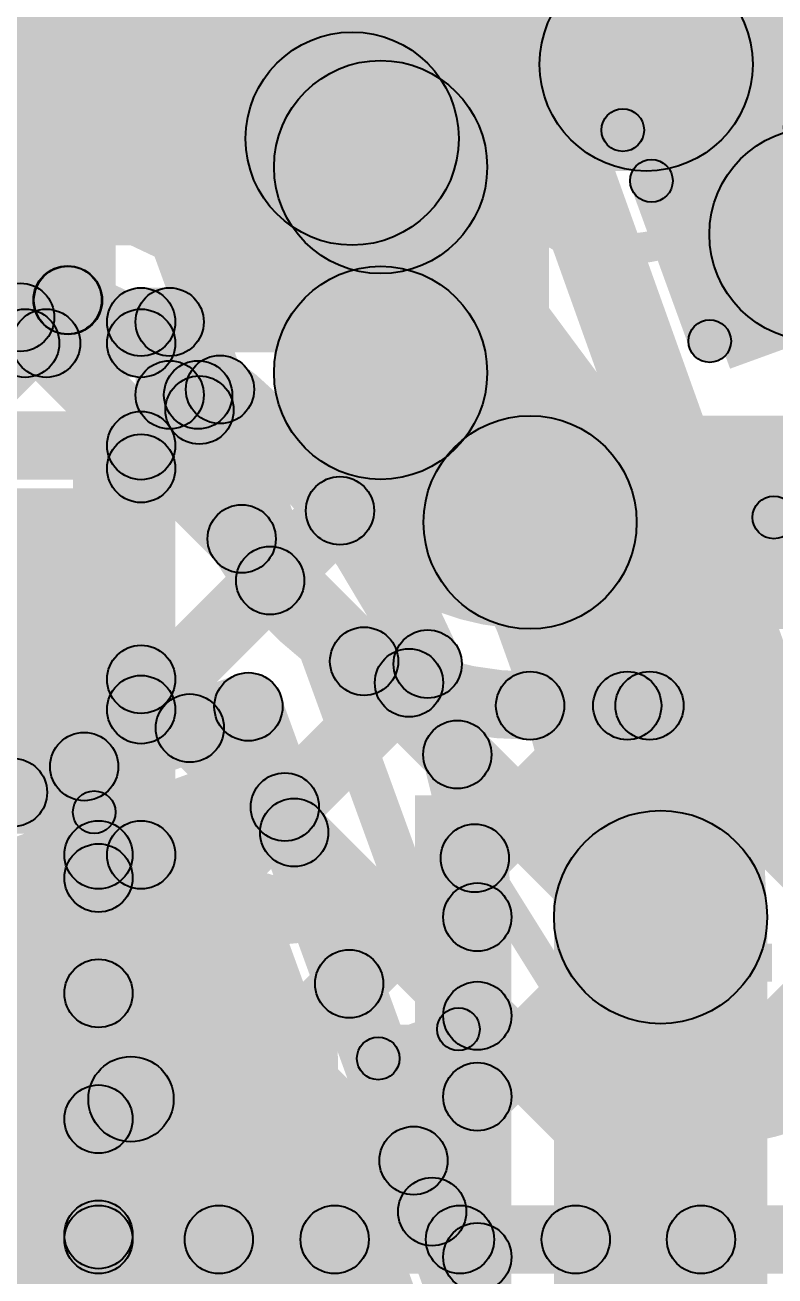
# Model space of a CAD drawing. Header units: millimetres. Extents: x -2.17 to 2.17, y -2.17 to 2.17.
# Drawn here: x -0.9881 to -0.9001, y -0.4404 to -0.2937 of the extents above; entities that cross this region are included whole.
import ezdxf

# ---------------------------------------------------------------- set-up
doc = ezdxf.new("R2010")
doc.units = ezdxf.units.MM
doc.header["$MEASUREMENT"] = 0
for name, color, linetype in [('BottomLayer', 5, 'Continuous'), ('BottomOverlay', 54, 'Continuous'), ('BottomPaste', 16, 'Continuous'), ('BottomSolder', 6, 'Continuous'), ('Mechanical2', 216, 'Continuous'), ('TopLayer', 1, 'Continuous'), ('TopOverlay', 2, 'Continuous'), ('TopPaste', 8, 'Continuous'), ('TopSolder', 216, 'Continuous')]:
    doc.layers.add(name, color=color, linetype=linetype)

# ---------------------------------------------------------------- blocks, each defined once
blk = doc.blocks.new('SOT_23F_B_5')
at = {"layer": 'BottomLayer'}
for points in [[(-0.05314965, 0.05905515), (-0.02165355, 0.05905515), (-0.02165355, 0.02362205), (-0.05314965, 0.02362205)], [(0.02165355, 0.05905515), (0.05314965, 0.05905515), (0.05314965, 0.02362205), (0.02165355, 0.02362205)], [(-0.01574805, -0.02362205), (0.01574805, -0.02362205), (0.01574805, -0.05905515), (-0.01574805, -0.05905515)]]:
    blk.add_hatch(color=5, dxfattribs=at).paths.add_polyline_path(points)
at = {"layer": 'BottomOverlay'}
h = blk.add_hatch(color=54, dxfattribs=at)
edge = h.paths.add_edge_path()
edge.add_arc((-0.066, 0.036), 0.005, 0, 360)
h = blk.add_hatch(color=54, dxfattribs=at)
edge = h.paths.add_edge_path()
edge.add_arc((-0.062, 0.036), 0.005, 0, 360)
h = blk.add_hatch(color=54, dxfattribs=at)
edge = h.paths.add_edge_path()
edge.add_arc((-0.0124016, 0.0366772), 0.0025, 0, 360)
for points in [[(0.008962296827300115, 0.03949971567798587), (0.009037703172699885, 0.03450028432201413), (-0.01236389682730011, 0.03417748432201413), (-0.01243930317269988, 0.03917691567798587)], [(-0.0605, 0.014), (-0.0555, 0.014), (-0.0555, -0.034), (-0.0605, -0.034)], [(0.0555, 0.014), (0.0605, 0.014), (0.0605, -0.034), (0.0555, -0.034)], [(-0.025, -0.0315), (-0.025, -0.0365), (-0.058, -0.0365), (-0.058, -0.0315)], [(0.058, -0.0315), (0.058, -0.0365), (0.025, -0.0365), (0.025, -0.0315)]]:
    blk.add_hatch(color=54, dxfattribs=at).paths.add_polyline_path(points)
h = blk.add_hatch(color=54, dxfattribs=at)
edge = h.paths.add_edge_path()
edge.add_arc((0.009, 0.037), 0.0025, 0, 360)
h = blk.add_hatch(color=54, dxfattribs=at)
edge = h.paths.add_edge_path()
edge.add_arc((-0.058, 0.014), 0.0025, 0, 360)
h = blk.add_hatch(color=54, dxfattribs=at)
edge = h.paths.add_edge_path()
edge.add_arc((0.058, 0.014), 0.0025, 0, 360)
h = blk.add_hatch(color=54, dxfattribs=at)
edge = h.paths.add_edge_path()
edge.add_arc((-0.058, -0.034), 0.0025, 0, 360)
h = blk.add_hatch(color=54, dxfattribs=at)
edge = h.paths.add_edge_path()
edge.add_arc((-0.058, -0.034), 0.0025, 0, 360)
h = blk.add_hatch(color=54, dxfattribs=at)
edge = h.paths.add_edge_path()
edge.add_arc((-0.025, -0.034), 0.0025, 0, 360)
h = blk.add_hatch(color=54, dxfattribs=at)
edge = h.paths.add_edge_path()
edge.add_arc((0.025, -0.034), 0.0025, 0, 360)
h = blk.add_hatch(color=54, dxfattribs=at)
edge = h.paths.add_edge_path()
edge.add_arc((0.058, -0.034), 0.0025, 0, 360)
h = blk.add_hatch(color=54, dxfattribs=at)
edge = h.paths.add_edge_path()
edge.add_arc((0.058, -0.034), 0.0025, 0, 360)
at = {"layer": 'BottomPaste'}
for points in [[(-0.05314965, 0.05905515), (-0.02165355, 0.05905515), (-0.02165355, 0.02362205), (-0.05314965, 0.02362205)], [(0.02165355, 0.05905515), (0.05314965, 0.05905515), (0.05314965, 0.02362205), (0.02165355, 0.02362205)], [(-0.01574805, -0.02362205), (0.01574805, -0.02362205), (0.01574805, -0.05905515), (-0.01574805, -0.05905515)]]:
    blk.add_hatch(color=16, dxfattribs=at).paths.add_polyline_path(points)
at = {"layer": 'BottomSolder'}
for points in [[(-0.05714965, 0.06305515), (-0.01765355, 0.06305515), (-0.01765355, 0.01962205), (-0.05714965, 0.01962205)], [(0.01765355, 0.06305515), (0.05714965, 0.06305515), (0.05714965, 0.01962205), (0.01765355, 0.01962205)], [(-0.01974805, -0.01962205), (0.01974805, -0.01962205), (0.01974805, -0.06305515), (-0.01974805, -0.06305515)]]:
    blk.add_hatch(color=6, dxfattribs=at).paths.add_polyline_path(points)
at = {"layer": 'BottomOverlay', "const_width": 0.01}
blk.add_lwpolyline([(-0.062, 0.036, 1), (-0.066, 0.036, 1)], format="xyb", close=True, dxfattribs=at)
at = {"layer": 'BottomOverlay'}
for centre, radius in [((-0.066, 0.036), 0.005), ((-0.062, 0.036), 0.005), ((-0.0124016, 0.0366772), 0.0025), ((0.009, 0.037), 0.0025), ((-0.058, 0.014), 0.0025), ((0.058, 0.014), 0.0025), ((-0.058, -0.034), 0.0025), ((-0.058, -0.034), 0.0025), ((-0.025, -0.034), 0.0025), ((0.025, -0.034), 0.0025), ((0.058, -0.034), 0.0025), ((0.058, -0.034), 0.0025)]:
    blk.add_circle(centre, radius, dxfattribs=at)
blk = doc.blocks.new('S______B______B_48')
at = {"layer": 'BottomLayer'}
for points in [[(-0.015, 0.0175), (-0.015, -0.0175), (-0.045, -0.0175), (-0.045, 0.0175)], [(0.045, 0.0175), (0.045, -0.0175), (0.015, -0.0175), (0.015, 0.0175)]]:
    blk.add_hatch(color=5, dxfattribs=at).paths.add_polyline_path(points)
at = {"layer": 'BottomOverlay'}
h = blk.add_hatch(color=54, dxfattribs=at)
edge = h.paths.add_edge_path()
edge.add_arc((-0.049, 0.021), 0.0025, 0, 360)
h = blk.add_hatch(color=54, dxfattribs=at)
edge = h.paths.add_edge_path()
edge.add_arc((-0.049, 0.021), 0.0025, 0, 360)
for points in [[(-0.049, 0.0185), (-0.049, 0.0235), (0.049, 0.0235), (0.049, 0.0185)], [(-0.0515, 0.021), (-0.0465, 0.021), (-0.0465, -0.021), (-0.0515, -0.021)], [(0.0465, 0.021), (0.0515, 0.021), (0.0515, -0.021), (0.0465, -0.021)], [(-0.049, -0.0235), (-0.049, -0.0185), (0.049, -0.0185), (0.049, -0.0235)]]:
    blk.add_hatch(color=54, dxfattribs=at).paths.add_polyline_path(points)
h = blk.add_hatch(color=54, dxfattribs=at)
edge = h.paths.add_edge_path()
edge.add_arc((0.049, 0.021), 0.0025, 0, 360)
h = blk.add_hatch(color=54, dxfattribs=at)
edge = h.paths.add_edge_path()
edge.add_arc((0.049, 0.021), 0.0025, 0, 360)
h = blk.add_hatch(color=54, dxfattribs=at)
edge = h.paths.add_edge_path()
edge.add_arc((-0.049, -0.021), 0.0025, 0, 360)
h = blk.add_hatch(color=54, dxfattribs=at)
edge = h.paths.add_edge_path()
edge.add_arc((-0.049, -0.021), 0.0025, 0, 360)
h = blk.add_hatch(color=54, dxfattribs=at)
edge = h.paths.add_edge_path()
edge.add_arc((0.049, -0.021), 0.0025, 0, 360)
h = blk.add_hatch(color=54, dxfattribs=at)
edge = h.paths.add_edge_path()
edge.add_arc((0.049, -0.021), 0.0025, 0, 360)
at = {"layer": 'BottomPaste'}
for points in [[(-0.015, 0.0175), (-0.015, -0.0175), (-0.045, -0.0175), (-0.045, 0.0175)], [(0.045, 0.0175), (0.045, -0.0175), (0.015, -0.0175), (0.015, 0.0175)]]:
    blk.add_hatch(color=16, dxfattribs=at).paths.add_polyline_path(points)
at = {"layer": 'BottomSolder'}
for points in [[(-0.011, 0.0215), (-0.011, -0.0215), (-0.049, -0.0215), (-0.049, 0.0215)], [(0.049, 0.0215), (0.049, -0.0215), (0.011, -0.0215), (0.011, 0.0215)]]:
    blk.add_hatch(color=6, dxfattribs=at).paths.add_polyline_path(points)
at = {"layer": 'BottomOverlay'}
for centre in [(-0.049, 0.021), (-0.049, 0.021), (0.049, 0.021), (0.049, 0.021), (-0.049, -0.021), (-0.049, -0.021), (0.049, -0.021), (0.049, -0.021)]:
    blk.add_circle(centre, 0.0025, dxfattribs=at)
blk = doc.blocks.new('WS2812B_M____216')
at = {"layer": 'TopLayer'}
blk.add_hatch(color=1, dxfattribs=at).paths.add_polyline_path([(0.03503945, 0.05078745), (0.09409455, 0.05078745), (0.09409455, 0.01141735), (0.03503945, 0.01141735)])
at = {"layer": 'TopOverlay'}
for points in [[(-0.07, 0.0675), (-0.07, 0.0725), (0.07, 0.0725), (0.07, 0.0675)], [(0.0725, 0.0599999), (0.0675, 0.0599999), (0.0675, 0.07), (0.0725, 0.07)]]:
    blk.add_hatch(color=2, dxfattribs=at).paths.add_polyline_path(points)
h = blk.add_hatch(color=2, dxfattribs=at)
edge = h.paths.add_edge_path()
edge.add_arc((0.07, 0.07), 0.0025, 0, 360)
h = blk.add_hatch(color=2, dxfattribs=at)
edge = h.paths.add_edge_path()
edge.add_arc((0.07, 0.07), 0.0025, 0, 360)
h = blk.add_hatch(color=2, dxfattribs=at)
edge = h.paths.add_edge_path()
edge.add_arc((0.07, 0.0599999), 0.0025, 0, 360)
at = {"layer": 'TopPaste'}
blk.add_hatch(color=8, dxfattribs=at).paths.add_polyline_path([(0.03503945, 0.05078745), (0.09409455, 0.05078745), (0.09409455, 0.01141735), (0.03503945, 0.01141735)])
at = {"layer": 'TopSolder'}
for points in [[(-0.09809445, 0.05478745), (-0.03103935, 0.05478745), (-0.03103935, 0.00741735), (-0.09809445, 0.00741735)], [(0.03103945, 0.05478745), (0.09809455, 0.05478745), (0.09809455, 0.00741735), (0.03103945, 0.00741735)]]:
    blk.add_hatch(color=216, dxfattribs=at).paths.add_polyline_path(points)
at = {"layer": 'TopOverlay'}
for centre in [(0.07, 0.07), (0.07, 0.07), (0.07, 0.0599999)]:
    blk.add_circle(centre, 0.0025, dxfattribs=at)
blk = doc.blocks.new('C__0402_388')
at = {"layer": 'TopLayer'}
for points in [[(-0.0275, -0.0125), (-0.0275, 0.0125), (-0.009499999999999998, 0.0125), (-0.009500000000000001, -0.0125)], [(0.009499999999999998, -0.0125), (0.009500000000000001, 0.0125), (0.0275, 0.0125), (0.0275, -0.0125)]]:
    blk.add_hatch(color=1, dxfattribs=at).paths.add_polyline_path(points)
at = {"layer": 'TopOverlay'}
h = blk.add_hatch(color=2, dxfattribs=at)
edge = h.paths.add_edge_path()
edge.add_arc((-0.031, 0.016), 0.0025, 0, 360)
h = blk.add_hatch(color=2, dxfattribs=at)
edge = h.paths.add_edge_path()
edge.add_arc((-0.031, 0.016), 0.0025, 0, 360)
for points in [[(-0.0109999, 0.0185), (-0.0109999, 0.0135), (-0.031, 0.0135), (-0.031, 0.0185)], [(0.031, 0.0185), (0.031, 0.0135), (0.011, 0.0135), (0.011, 0.0185)], [(-0.0335, 0.016), (-0.0285, 0.016), (-0.0285, -0.016), (-0.0335, -0.016)], [(0.0285, 0.016), (0.0335, 0.016), (0.0335, -0.016), (0.0285, -0.016)], [(-0.011, -0.0135), (-0.011, -0.0185), (-0.031, -0.0185), (-0.031, -0.0135)], [(0.031, -0.0135), (0.031, -0.0185), (0.0109999, -0.0185), (0.0109999, -0.0135)]]:
    blk.add_hatch(color=2, dxfattribs=at).paths.add_polyline_path(points)
h = blk.add_hatch(color=2, dxfattribs=at)
edge = h.paths.add_edge_path()
edge.add_arc((-0.0109999, 0.016), 0.0025, 0, 360)
h = blk.add_hatch(color=2, dxfattribs=at)
edge = h.paths.add_edge_path()
edge.add_arc((0.011, 0.016), 0.0025, 0, 360)
h = blk.add_hatch(color=2, dxfattribs=at)
edge = h.paths.add_edge_path()
edge.add_arc((0.031, 0.016), 0.0025, 0, 360)
h = blk.add_hatch(color=2, dxfattribs=at)
edge = h.paths.add_edge_path()
edge.add_arc((0.031, 0.016), 0.0025, 0, 360)
h = blk.add_hatch(color=2, dxfattribs=at)
edge = h.paths.add_edge_path()
edge.add_arc((-0.031, -0.016), 0.0025, 0, 360)
h = blk.add_hatch(color=2, dxfattribs=at)
edge = h.paths.add_edge_path()
edge.add_arc((-0.031, -0.016), 0.0025, 0, 360)
h = blk.add_hatch(color=2, dxfattribs=at)
edge = h.paths.add_edge_path()
edge.add_arc((-0.011, -0.016), 0.0025, 0, 360)
h = blk.add_hatch(color=2, dxfattribs=at)
edge = h.paths.add_edge_path()
edge.add_arc((0.0109999, -0.016), 0.0025, 0, 360)
h = blk.add_hatch(color=2, dxfattribs=at)
edge = h.paths.add_edge_path()
edge.add_arc((0.031, -0.016), 0.0025, 0, 360)
h = blk.add_hatch(color=2, dxfattribs=at)
edge = h.paths.add_edge_path()
edge.add_arc((0.031, -0.016), 0.0025, 0, 360)
at = {"layer": 'TopPaste'}
for points in [[(-0.0275, -0.0125), (-0.0275, 0.0125), (-0.009499999999999998, 0.0125), (-0.009500000000000001, -0.0125)], [(0.009499999999999998, -0.0125), (0.009500000000000001, 0.0125), (0.0275, 0.0125), (0.0275, -0.0125)]]:
    blk.add_hatch(color=8, dxfattribs=at).paths.add_polyline_path(points)
at = {"layer": 'TopSolder'}
for points in [[(-0.0298622, -0.0148622), (-0.0298622, 0.0148622), (-0.007137799999999999, 0.0148622), (-0.007137800000000001, -0.0148622)], [(0.007137799999999999, -0.0148622), (0.007137800000000001, 0.0148622), (0.0298622, 0.0148622), (0.0298622, -0.0148622)]]:
    blk.add_hatch(color=216, dxfattribs=at).paths.add_polyline_path(points)
at = {"layer": 'TopOverlay'}
for centre in [(-0.031, 0.016), (-0.031, 0.016), (-0.0109999, 0.016), (0.011, 0.016), (0.031, 0.016), (0.031, 0.016), (-0.031, -0.016), (-0.031, -0.016), (-0.011, -0.016), (0.0109999, -0.016), (0.031, -0.016), (0.031, -0.016)]:
    blk.add_circle(centre, 0.0025, dxfattribs=at)

msp = doc.modelspace()

# ---------------------------------------------------------------- hatches: boundary and pattern name
at = {"layer": 'BottomLayer'}
for points in [[(-1.001, -0.3195), (-1.001, -0.2945), (-0.9497402, -0.2945), (-0.9497402, -0.3195)], [(-0.9339016, -0.334466), (-0.9589016, -0.334466), (-0.9589016, -0.3103386), (-0.9339016, -0.3103386)], [(-0.9745, -0.3325), (-0.9745, -0.3245), (-0.9711497, -0.3245), (-0.9711497, -0.3325)], [(-1.0275, -0.335), (-1.0275, -0.327), (-0.9745, -0.327), (-0.9745, -0.335)], [(-0.9972774728752538, -0.3458284271247462), (-1.002934327124746, -0.3401715728752538), (-0.9909343271247462, -0.3281715728752538), (-0.9852774728752538, -0.3338284271247462)], [(-0.9884650271247462, -0.3338284271247462), (-0.9828081728752539, -0.3281715728752538), (-0.9598686728752539, -0.3511110728752538), (-0.9655255271247462, -0.3567679271247462)], [(-0.9671497, -0.3370552), (-0.9751497, -0.3370552), (-0.9751497, -0.3285), (-0.9671497, -0.3285)], [(-0.9711497, -0.3410552), (-0.9711497, -0.3330552), (-0.9678156, -0.3330552), (-0.9678156, -0.3410552)], [(-0.9716715728752539, -0.3485068271247462), (-0.9773284271247461, -0.3428499728752538), (-0.9704848271247462, -0.3360063728752538), (-0.9648279728752539, -0.3416632271247462)], [(-1.0275, -0.347), (-1.0275, -0.339), (-0.9745, -0.339), (-0.9745, -0.347)], [(-0.9288676, -0.3645), (-0.9288676, -0.3395), (-0.886, -0.3395), (-0.886, -0.3645)], [(-0.9705, -0.391), (-0.9785, -0.391), (-0.9785, -0.343), (-0.9705, -0.343)], [(-0.9716715728752539, -0.3767911271247462), (-0.9773284271247461, -0.3711342728752538), (-0.9621940271247461, -0.3559998728752538), (-0.9565371728752539, -0.3616567271247462)], [(-0.9511695271247461, -0.3711239271247462), (-0.9455126728752539, -0.3654670728752538), (-0.8776976728752539, -0.4332820728752538), (-0.8833545271247462, -0.4389389271247461)], [(-0.9206821728752539, -0.4389389271247461), (-0.9263390271247461, -0.4332820728752538), (-0.8585120271247462, -0.3654550728752538), (-0.8528551728752538, -0.3711119271247462)], [(-0.9766715728752539, -0.4100754271247462), (-0.9823284271247461, -0.4044185728752538), (-0.9459038271247462, -0.3679939728752538), (-0.9402469728752538, -0.3736508271247462)], [(-0.9773284271247461, -0.3732493271247462), (-0.9716715728752539, -0.3675924728752538), (-0.9059819728752538, -0.4332820728752538), (-0.9116388271247462, -0.4389389271247461)], [(-0.9288676, -0.3775), (-0.9288676, -0.3695), (-0.886, -0.3695), (-0.886, -0.3775)], [(-0.9766715728752539, -0.4383597271247461), (-0.9823284271247461, -0.4327028728752538), (-0.9202971271247461, -0.3706715728752538), (-0.9146402728752538, -0.3763284271247462)], [(-0.9489664728752538, -0.4389389271247461), (-0.9546233271247462, -0.4332820728752538), (-0.8920128271247462, -0.3706715728752538), (-0.8863559728752538, -0.3763284271247462)], [(-0.9176807271247461, -0.3763284271247462), (-0.9120238728752539, -0.3706715728752538), (-0.8494133728752539, -0.4332820728752538), (-0.8550702271247461, -0.4389389271247461)], [(-0.9795, -0.395), (-0.9795, -0.387), (-0.9745, -0.387), (-0.9745, -0.395)], [(-0.9755, -0.4361105), (-0.9835, -0.4361105), (-0.9835, -0.391), (-0.9755, -0.391)], [(-0.9823284271247461, -0.3965336271247462), (-0.9766715728752539, -0.3908767728752538), (-0.9342662728752539, -0.4332820728752538), (-0.9399231271247461, -0.4389389271247461)], [(-0.9823284271247461, -0.4248179271247461), (-0.9766715728752539, -0.4191610728752538), (-0.9625505728752538, -0.4332820728752538), (-0.9682074271247462, -0.4389389271247461)], [(-0.9795, -0.4401105), (-0.9795, -0.4321105), (-0.8027484, -0.4321105), (-0.8027484, -0.4401105)]]:
    msp.add_hatch(color=5, dxfattribs=at).paths.add_polyline_path(points)
h = msp.add_hatch(color=5, dxfattribs=at)
edge = h.paths.add_edge_path()
edge.add_arc((-0.9497402, -0.307), 0.0125, 0, 360)
h = msp.add_hatch(color=5, dxfattribs=at)
edge = h.paths.add_edge_path()
edge.add_arc((-0.9497402, -0.307), 0.0125, 0, 360)
h = msp.add_hatch(color=5, dxfattribs=at)
edge = h.paths.add_edge_path()
edge.add_arc((-0.9464016, -0.3103386), 0.0125, 0, 360)
h = msp.add_hatch(color=5, dxfattribs=at)
edge = h.paths.add_edge_path()
edge.add_arc((-0.9464016, -0.3103386), 0.0125, 0, 360)
h = msp.add_hatch(color=5, dxfattribs=at)
edge = h.paths.add_edge_path()
edge.add_arc((-0.9464016, -0.334466), 0.0125, 0, 360)
h = msp.add_hatch(color=5, dxfattribs=at)
edge = h.paths.add_edge_path()
edge.add_arc((-0.9464016, -0.334466), 0.0125, 0, 360)
h = msp.add_hatch(color=5, dxfattribs=at)
edge = h.paths.add_edge_path()
edge.add_arc((-0.9745, -0.3285), 0.004, 0, 360)
h = msp.add_hatch(color=5, dxfattribs=at)
edge = h.paths.add_edge_path()
edge.add_arc((-0.9711497, -0.3285), 0.004, 0, 360)
h = msp.add_hatch(color=5, dxfattribs=at)
edge = h.paths.add_edge_path()
edge.add_arc((-0.9711497, -0.3285), 0.004, 0, 360)
h = msp.add_hatch(color=5, dxfattribs=at)
edge = h.paths.add_edge_path()
edge.add_arc((-0.9881059, -0.331), 0.004, 0, 360)
h = msp.add_hatch(color=5, dxfattribs=at)
edge = h.paths.add_edge_path()
edge.add_arc((-0.9856366, -0.331), 0.004, 0, 360)
h = msp.add_hatch(color=5, dxfattribs=at)
edge = h.paths.add_edge_path()
edge.add_arc((-0.9745, -0.331), 0.004, 0, 360)
h = msp.add_hatch(color=5, dxfattribs=at)
edge = h.paths.add_edge_path()
edge.add_arc((-0.9711497, -0.3370552), 0.004, 0, 360)
h = msp.add_hatch(color=5, dxfattribs=at)
edge = h.paths.add_edge_path()
edge.add_arc((-0.9711497, -0.3370552), 0.004, 0, 360)
h = msp.add_hatch(color=5, dxfattribs=at)
edge = h.paths.add_edge_path()
edge.add_arc((-0.9678156, -0.3370552), 0.004, 0, 360)
h = msp.add_hatch(color=5, dxfattribs=at)
edge = h.paths.add_edge_path()
edge.add_arc((-0.9678156, -0.3370552), 0.004, 0, 360)
h = msp.add_hatch(color=5, dxfattribs=at)
edge = h.paths.add_edge_path()
edge.add_arc((-0.9676564, -0.3388348), 0.004, 0, 360)
h = msp.add_hatch(color=5, dxfattribs=at)
edge = h.paths.add_edge_path()
edge.add_arc((-0.9745, -0.343), 0.004, 0, 360)
h = msp.add_hatch(color=5, dxfattribs=at)
edge = h.paths.add_edge_path()
edge.add_arc((-0.9745, -0.343), 0.004, 0, 360)
h = msp.add_hatch(color=5, dxfattribs=at)
edge = h.paths.add_edge_path()
edge.add_arc((-0.9288676, -0.352), 0.0125, 0, 360)
h = msp.add_hatch(color=5, dxfattribs=at)
edge = h.paths.add_edge_path()
edge.add_arc((-0.9288676, -0.352), 0.0125, 0, 360)
h = msp.add_hatch(color=5, dxfattribs=at)
edge = h.paths.add_edge_path()
edge.add_arc((-0.9745, -0.3456784), 0.004, 0, 360)
h = msp.add_hatch(color=5, dxfattribs=at)
edge = h.paths.add_edge_path()
edge.add_arc((-0.9626971, -0.3539395), 0.004, 0, 360)
h = msp.add_hatch(color=5, dxfattribs=at)
edge = h.paths.add_edge_path()
edge.add_arc((-0.9593656, -0.3588283), 0.004, 0, 360)
h = msp.add_hatch(color=5, dxfattribs=at)
edge = h.paths.add_edge_path()
edge.add_arc((-0.9483411, -0.3682955), 0.004, 0, 360)
h = msp.add_hatch(color=5, dxfattribs=at)
edge = h.paths.add_edge_path()
edge.add_arc((-0.9745, -0.3704209), 0.004, 0, 360)
h = msp.add_hatch(color=5, dxfattribs=at)
edge = h.paths.add_edge_path()
edge.add_arc((-0.9430754, -0.3708224), 0.004, 0, 360)
h = msp.add_hatch(color=5, dxfattribs=at)
edge = h.paths.add_edge_path()
edge.add_arc((-0.9288676, -0.3735), 0.004, 0, 360)
h = msp.add_hatch(color=5, dxfattribs=at)
edge = h.paths.add_edge_path()
edge.add_arc((-0.9288676, -0.3735), 0.004, 0, 360)
h = msp.add_hatch(color=5, dxfattribs=at)
edge = h.paths.add_edge_path()
edge.add_arc((-0.9174687, -0.3735), 0.004, 0, 360)
h = msp.add_hatch(color=5, dxfattribs=at)
edge = h.paths.add_edge_path()
edge.add_arc((-0.9148523, -0.3735), 0.004, 0, 360)
h = msp.add_hatch(color=5, dxfattribs=at)
edge = h.paths.add_edge_path()
edge.add_arc((-0.9745, -0.3739627), 0.004, 0, 360)
h = msp.add_hatch(color=5, dxfattribs=at)
edge = h.paths.add_edge_path()
edge.add_arc((-0.9795, -0.391), 0.004, 0, 360)
h = msp.add_hatch(color=5, dxfattribs=at)
edge = h.paths.add_edge_path()
edge.add_arc((-0.9795, -0.391), 0.004, 0, 360)
h = msp.add_hatch(color=5, dxfattribs=at)
edge = h.paths.add_edge_path()
edge.add_arc((-0.9745, -0.391), 0.004, 0, 360)
h = msp.add_hatch(color=5, dxfattribs=at)
edge = h.paths.add_edge_path()
edge.add_arc((-0.9745, -0.391), 0.004, 0, 360)
h = msp.add_hatch(color=5, dxfattribs=at)
edge = h.paths.add_edge_path()
edge.add_arc((-0.9795, -0.3937052), 0.004, 0, 360)
h = msp.add_hatch(color=5, dxfattribs=at)
edge = h.paths.add_edge_path()
edge.add_arc((-0.9795, -0.407247), 0.004, 0, 360)
h = msp.add_hatch(color=5, dxfattribs=at)
edge = h.paths.add_edge_path()
edge.add_arc((-0.9795, -0.4219895), 0.004, 0, 360)
h = msp.add_hatch(color=5, dxfattribs=at)
edge = h.paths.add_edge_path()
edge.add_arc((-0.9795, -0.4355313), 0.004, 0, 360)
h = msp.add_hatch(color=5, dxfattribs=at)
edge = h.paths.add_edge_path()
edge.add_arc((-0.9795, -0.4361105), 0.004, 0, 360)
h = msp.add_hatch(color=5, dxfattribs=at)
edge = h.paths.add_edge_path()
edge.add_arc((-0.9795, -0.4361105), 0.004, 0, 360)
h = msp.add_hatch(color=5, dxfattribs=at)
edge = h.paths.add_edge_path()
edge.add_arc((-0.965379, -0.4361105), 0.004, 0, 360)
h = msp.add_hatch(color=5, dxfattribs=at)
edge = h.paths.add_edge_path()
edge.add_arc((-0.9517949, -0.4361105), 0.004, 0, 360)
h = msp.add_hatch(color=5, dxfattribs=at)
edge = h.paths.add_edge_path()
edge.add_arc((-0.9370947, -0.4361105), 0.004, 0, 360)
h = msp.add_hatch(color=5, dxfattribs=at)
edge = h.paths.add_edge_path()
edge.add_arc((-0.9235106, -0.4361105), 0.004, 0, 360)
h = msp.add_hatch(color=5, dxfattribs=at)
edge = h.paths.add_edge_path()
edge.add_arc((-0.9088104, -0.4361105), 0.004, 0, 360)
at = {"layer": 'TopLayer'}
for points in [[(-1.0135502, -0.3107998), (-1.0135502, -0.2857998), (-0.9152538, -0.2857998), (-0.9152538, -0.3107998)], [(-1.032266416898785, -0.348073569563058), (-1.035002583101215, -0.340556030436942), (-0.9844993831012147, -0.322174330436942), (-0.9817632168987853, -0.329691869563058)], [(-1.058927872875254, -0.4074788271247462), (-1.064584727124746, -0.4018219728752538), (-0.9858947271247461, -0.3231319728752538), (-0.9802378728752539, -0.3287888271247462)], [(-0.9915111271247461, -0.3307821271247462), (-0.9858542728752538, -0.3251252728752538), (-0.9345716728752539, -0.3764078728752538), (-0.9402285271247461, -0.3820647271247462)], [(-1.012247927124746, -0.3383296271247462), (-1.006591072875254, -0.3326727728752538), (-0.9659588728752538, -0.3733049728752538), (-0.9716157271247462, -0.3789618271247462)], [(-1.014533172875254, -0.3913684271247462), (-1.020190027124746, -0.3857115728752538), (-0.9680726271247462, -0.3335941728752538), (-0.9624157728752538, -0.3392510271247462)], [(-1.032984627124746, -0.3458772271247462), (-1.027327772875254, -0.3402203728752538), (-0.9866955728752539, -0.3808525728752538), (-0.9923524271247461, -0.3865094271247462)], [(-0.9783535728752538, -0.3834731271247462), (-0.9840104271247462, -0.3778162728752538), (-0.9540038271247462, -0.3478096728752538), (-0.9483469728752538, -0.3534665271247462)], [(-0.9548066728752539, -0.3882105271247462), (-0.9604635271247461, -0.3825536728752538), (-0.9437044271247461, -0.3657945728752538), (-0.9380475728752539, -0.3714514271247462)], [(-1.014298816163422, -0.3969549692954069), (-1.017034983836578, -0.3894374307045931), (-0.9632801838365782, -0.3698722307045931), (-0.9605440161634218, -0.3773897692954069)], [(-0.9656708709755965, -0.3749990792202991), (-0.9581533290244035, -0.372262920779701), (-0.9317989290244035, -0.4446711207797009), (-0.9393164709755965, -0.447407279220299)], [(-0.9593741271247461, -0.3912034271247462), (-0.9537172728752539, -0.3855465728752538), (-0.9322217728752539, -0.4070420728752538), (-0.9378786271247461, -0.4126989271247462)], [(-0.9472590728752539, -0.4089472271247462), (-0.9529159271247462, -0.4032903728752538), (-0.9381836271247461, -0.3885580728752538), (-0.9325267728752539, -0.3942149271247462)], [(-0.9310502, -0.453084), (-0.9390502, -0.453084), (-0.9390502, -0.3982998), (-0.9310502, -0.3982998)], [(-0.9010502, -0.453084), (-0.9260502, -0.453084), (-0.9260502, -0.3982998), (-0.9010502, -0.3982998)], [(-0.9397115728752539, -0.4296840271247461), (-0.9453684271247461, -0.4240271728752539), (-0.9378786271247461, -0.4165373728752538), (-0.9322217728752539, -0.4221942271247461)], [(-0.9938524745567344, -0.5244210966475855), (-1.003614325443266, -0.5222517033524146), (-0.9805710254432656, -0.4185613033524145), (-0.9708091745567344, -0.4207306966475854)], [(-0.9431884271247462, -0.4356734271247462), (-0.9375315728752539, -0.4300165728752539), (-0.9322217728752539, -0.4353263728752538), (-0.9378786271247461, -0.4409832271247461)]]:
    msp.add_hatch(color=1, dxfattribs=at).paths.add_polyline_path(points)
h = msp.add_hatch(color=1, dxfattribs=at)
edge = h.paths.add_edge_path()
edge.add_arc((-0.9152538, -0.2982998), 0.0125, 0, 360)
h = msp.add_hatch(color=1, dxfattribs=at)
edge = h.paths.add_edge_path()
edge.add_arc((-0.9152538, -0.2982998), 0.0125, 0, 360)
h = msp.add_hatch(color=1, dxfattribs=at)
edge = h.paths.add_edge_path()
edge.add_arc((-0.8953274, -0.3182262), 0.0125, 0, 360)
h = msp.add_hatch(color=1, dxfattribs=at)
edge = h.paths.add_edge_path()
edge.add_arc((-0.9831313, -0.3259331), 0.004, 0, 360)
h = msp.add_hatch(color=1, dxfattribs=at)
edge = h.paths.add_edge_path()
edge.add_arc((-0.9831313, -0.3259331), 0.004, 0, 360)
h = msp.add_hatch(color=1, dxfattribs=at)
edge = h.paths.add_edge_path()
edge.add_arc((-0.9830663, -0.3259604), 0.004, 0, 360)
h = msp.add_hatch(color=1, dxfattribs=at)
edge = h.paths.add_edge_path()
edge.add_arc((-0.9886827, -0.3279537), 0.004, 0, 360)
h = msp.add_hatch(color=1, dxfattribs=at)
edge = h.paths.add_edge_path()
edge.add_arc((-0.9652442, -0.3364226), 0.004, 0, 360)
h = msp.add_hatch(color=1, dxfattribs=at)
edge = h.paths.add_edge_path()
edge.add_arc((-0.9511754, -0.3506381), 0.004, 0, 360)
h = msp.add_hatch(color=1, dxfattribs=at)
edge = h.paths.add_edge_path()
edge.add_arc((-0.940876, -0.368623), 0.004, 0, 360)
h = msp.add_hatch(color=1, dxfattribs=at)
edge = h.paths.add_edge_path()
edge.add_arc((-0.9619121, -0.373631), 0.004, 0, 360)
h = msp.add_hatch(color=1, dxfattribs=at)
edge = h.paths.add_edge_path()
edge.add_arc((-0.9619121, -0.373631), 0.004, 0, 360)
h = msp.add_hatch(color=1, dxfattribs=at)
edge = h.paths.add_edge_path()
edge.add_arc((-0.9687873, -0.3761334), 0.004, 0, 360)
h = msp.add_hatch(color=1, dxfattribs=at)
edge = h.paths.add_edge_path()
edge.add_arc((-0.9374001, -0.3792363), 0.004, 0, 360)
h = msp.add_hatch(color=1, dxfattribs=at)
edge = h.paths.add_edge_path()
edge.add_arc((-0.981182, -0.3806447), 0.004, 0, 360)
h = msp.add_hatch(color=1, dxfattribs=at)
edge = h.paths.add_edge_path()
edge.add_arc((-0.989524, -0.383681), 0.004, 0, 360)
h = msp.add_hatch(color=1, dxfattribs=at)
edge = h.paths.add_edge_path()
edge.add_arc((-0.9576351, -0.3853821), 0.004, 0, 360)
h = msp.add_hatch(color=1, dxfattribs=at)
edge = h.paths.add_edge_path()
edge.add_arc((-0.9565457, -0.388375), 0.004, 0, 360)
h = msp.add_hatch(color=1, dxfattribs=at)
edge = h.paths.add_edge_path()
edge.add_arc((-0.9135502, -0.3982998), 0.0125, 0, 360)
h = msp.add_hatch(color=1, dxfattribs=at)
edge = h.paths.add_edge_path()
edge.add_arc((-0.9135502, -0.3982998), 0.0125, 0, 360)
h = msp.add_hatch(color=1, dxfattribs=at)
edge = h.paths.add_edge_path()
edge.add_arc((-0.9353552, -0.3913865), 0.004, 0, 360)
h = msp.add_hatch(color=1, dxfattribs=at)
edge = h.paths.add_edge_path()
edge.add_arc((-0.9350502, -0.3982998), 0.004, 0, 360)
h = msp.add_hatch(color=1, dxfattribs=at)
edge = h.paths.add_edge_path()
edge.add_arc((-0.9350502, -0.3982998), 0.004, 0, 360)
h = msp.add_hatch(color=1, dxfattribs=at)
edge = h.paths.add_edge_path()
edge.add_arc((-0.9500875, -0.4061188), 0.004, 0, 360)
h = msp.add_hatch(color=1, dxfattribs=at)
edge = h.paths.add_edge_path()
edge.add_arc((-0.9350502, -0.4098705), 0.004, 0, 360)
h = msp.add_hatch(color=1, dxfattribs=at)
edge = h.paths.add_edge_path()
edge.add_arc((-0.9756901, -0.419646), 0.005, 0, 360)
h = msp.add_hatch(color=1, dxfattribs=at)
edge = h.paths.add_edge_path()
edge.add_arc((-0.9350502, -0.4193658), 0.004, 0, 360)
h = msp.add_hatch(color=1, dxfattribs=at)
edge = h.paths.add_edge_path()
edge.add_arc((-0.94254, -0.4268556), 0.004, 0, 360)
h = msp.add_hatch(color=1, dxfattribs=at)
edge = h.paths.add_edge_path()
edge.add_arc((-0.94036, -0.432845), 0.004, 0, 360)
h = msp.add_hatch(color=1, dxfattribs=at)
edge = h.paths.add_edge_path()
edge.add_arc((-0.9350502, -0.4381548), 0.004, 0, 360)

# ---------------------------------------------------------------- linework, layer by layer
at = {"layer": 'BottomLayer'}
for points, const_width in [([(-0.9497402, -0.307, -0.4142135623730951), (-0.9464016, -0.3103386)], 0.025), ([(-0.9288676, -0.352, -0.4142135623730951), (-0.9464016, -0.334466)], 0.025), ([(-0.9288676, -0.3735, -0.3949020918016434), (-0.9678156, -0.3370552)], 0.008)]:
    msp.add_lwpolyline(points, format="xyb", dxfattribs=dict(at, const_width=const_width))
for centre, radius in [((-0.9497402, -0.307), 0.0125), ((-0.9497402, -0.307), 0.0125), ((-0.9464016, -0.3103386), 0.0125), ((-0.9464016, -0.3103386), 0.0125), ((-0.9464016, -0.334466), 0.0125), ((-0.9464016, -0.334466), 0.0125), ((-0.9745, -0.3285), 0.004), ((-0.9711497, -0.3285), 0.004), ((-0.9711497, -0.3285), 0.004), ((-0.9881059, -0.331), 0.004), ((-0.9856366, -0.331), 0.004), ((-0.9745, -0.331), 0.004), ((-0.9711497, -0.3370552), 0.004), ((-0.9711497, -0.3370552), 0.004), ((-0.9678156, -0.3370552), 0.004), ((-0.9678156, -0.3370552), 0.004), ((-0.9676564, -0.3388348), 0.004), ((-0.9745, -0.343), 0.004), ((-0.9745, -0.343), 0.004), ((-0.9288676, -0.352), 0.0125), ((-0.9288676, -0.352), 0.0125), ((-0.9745, -0.3456784), 0.004), ((-0.9626971, -0.3539395), 0.004), ((-0.9593656, -0.3588283), 0.004), ((-0.9483411, -0.3682955), 0.004), ((-0.9745, -0.3704209), 0.004), ((-0.9430754, -0.3708224), 0.004), ((-0.9288676, -0.3735), 0.004), ((-0.9288676, -0.3735), 0.004), ((-0.9174687, -0.3735), 0.004), ((-0.9148523, -0.3735), 0.004), ((-0.9745, -0.3739627), 0.004), ((-0.9795, -0.391), 0.004), ((-0.9795, -0.391), 0.004), ((-0.9745, -0.391), 0.004), ((-0.9745, -0.391), 0.004), ((-0.9795, -0.3937052), 0.004), ((-0.9795, -0.407247), 0.004), ((-0.9795, -0.4219895), 0.004), ((-0.9795, -0.4355313), 0.004), ((-0.9795, -0.4361105), 0.004), ((-0.9795, -0.4361105), 0.004), ((-0.965379, -0.4361105), 0.004), ((-0.9517949, -0.4361105), 0.004), ((-0.9370947, -0.4361105), 0.004), ((-0.9235106, -0.4361105), 0.004), ((-0.9088104, -0.4361105), 0.004)]:
    msp.add_circle(centre, radius, dxfattribs=at)
at = {"layer": 'Mechanical2', "const_width": 0.01}
for points in [[(2.1653543, 0.001, 1), (-2.1653543, 0.001, 1)], [(2.081354, -0.01, 1), (-2.049354, -0.01, 1)], [(1.8405512, 0.001, 1), (-1.8405512, 0.001, 1)], [(1.6437008, 0.001, 1), (-1.6437008, 0.001, 1)], [(1.503937, 0, 1), (-1.503937, 0, 1)], [(1.3070866, 0.001, 1), (-1.3070866, 0.001, 1)], [(1.1732283, 0.001, 1), (-1.1732283, 0.001, 1)], [(0.976378, 0.001, 1), (-0.976378, 0.001, 1)]]:
    msp.add_lwpolyline(points, format="xyb", close=True, dxfattribs=at)
at = {"layer": 'TopLayer'}
for points, const_width in [([(-0.974, -0.2524433, -0.4142135623730951), (-1.0198565, -0.2982998)], 0.025), ([(-0.9152538, -0.2767998, -0.2320005989619132), (-0.8825, -0.2928621)], 0.008), ([(-1.0135502, -0.2982998, -0.4142135623730951), (-0.9135502, -0.3982998)], 0.025), ([(-0.9152538, -0.2982998, -0.4142135623730951), (-0.8953274, -0.3182262)], 0.025), ([(-0.9831313, -0.3259331, -0.301921706526467), (-0.9350502, -0.3982998)], 0.008)]:
    msp.add_lwpolyline(points, format="xyb", dxfattribs=dict(at, const_width=const_width))
for centre, radius in [((-0.9152538, -0.2982998), 0.0125), ((-0.9152538, -0.2982998), 0.0125), ((-0.8953274, -0.3182262), 0.0125), ((-0.9831313, -0.3259331), 0.004), ((-0.9831313, -0.3259331), 0.004), ((-0.9830663, -0.3259604), 0.004), ((-0.9886827, -0.3279537), 0.004), ((-0.9652442, -0.3364226), 0.004), ((-0.9511754, -0.3506381), 0.004), ((-0.940876, -0.368623), 0.004), ((-0.9619121, -0.373631), 0.004), ((-0.9619121, -0.373631), 0.004), ((-0.9687873, -0.3761334), 0.004), ((-0.9374001, -0.3792363), 0.004), ((-0.981182, -0.3806447), 0.004), ((-0.989524, -0.383681), 0.004), ((-0.9576351, -0.3853821), 0.004), ((-0.9565457, -0.388375), 0.004), ((-0.9135502, -0.3982998), 0.0125), ((-0.9135502, -0.3982998), 0.0125), ((-0.9353552, -0.3913865), 0.004), ((-0.9350502, -0.3982998), 0.004), ((-0.9350502, -0.3982998), 0.004), ((-0.9500875, -0.4061188), 0.004), ((-0.9350502, -0.4098705), 0.004), ((-0.9756901, -0.419646), 0.005), ((-0.9350502, -0.4193658), 0.004), ((-0.94254, -0.4268556), 0.004), ((-0.94036, -0.432845), 0.004), ((-0.9350502, -0.4381548), 0.004)]:
    msp.add_circle(centre, radius, dxfattribs=at)

# ---------------------------------------------------------------- block references
for name, p, rotation in [('SOT_23F_B_5', (-0.909, -0.269), 180), ('WS2812B_M____216', (-1.027, -0.3696105), 290.0000000000001), ('S______B______B_48', (-1.001, -0.337), 90), ('C__0402_388', (-0.889, -0.3356105), 110)]:
    msp.add_blockref(name, p, dxfattribs=dict(rotation=rotation))

# ---------------------------------------------------------------- texts
at = {"layer": 'BottomOverlay', "text_generation_flag": 2}
msp.add_text('R34a', height=0.04, dxfattribs=at).set_placement((-0.851, -0.424))
at = {"layer": 'TopOverlay'}
msp.add_text('@', height=0.04, rotation=200, dxfattribs=at).set_placement((-0.897, -0.2706105))

doc.saveas('drawing.dxf')
